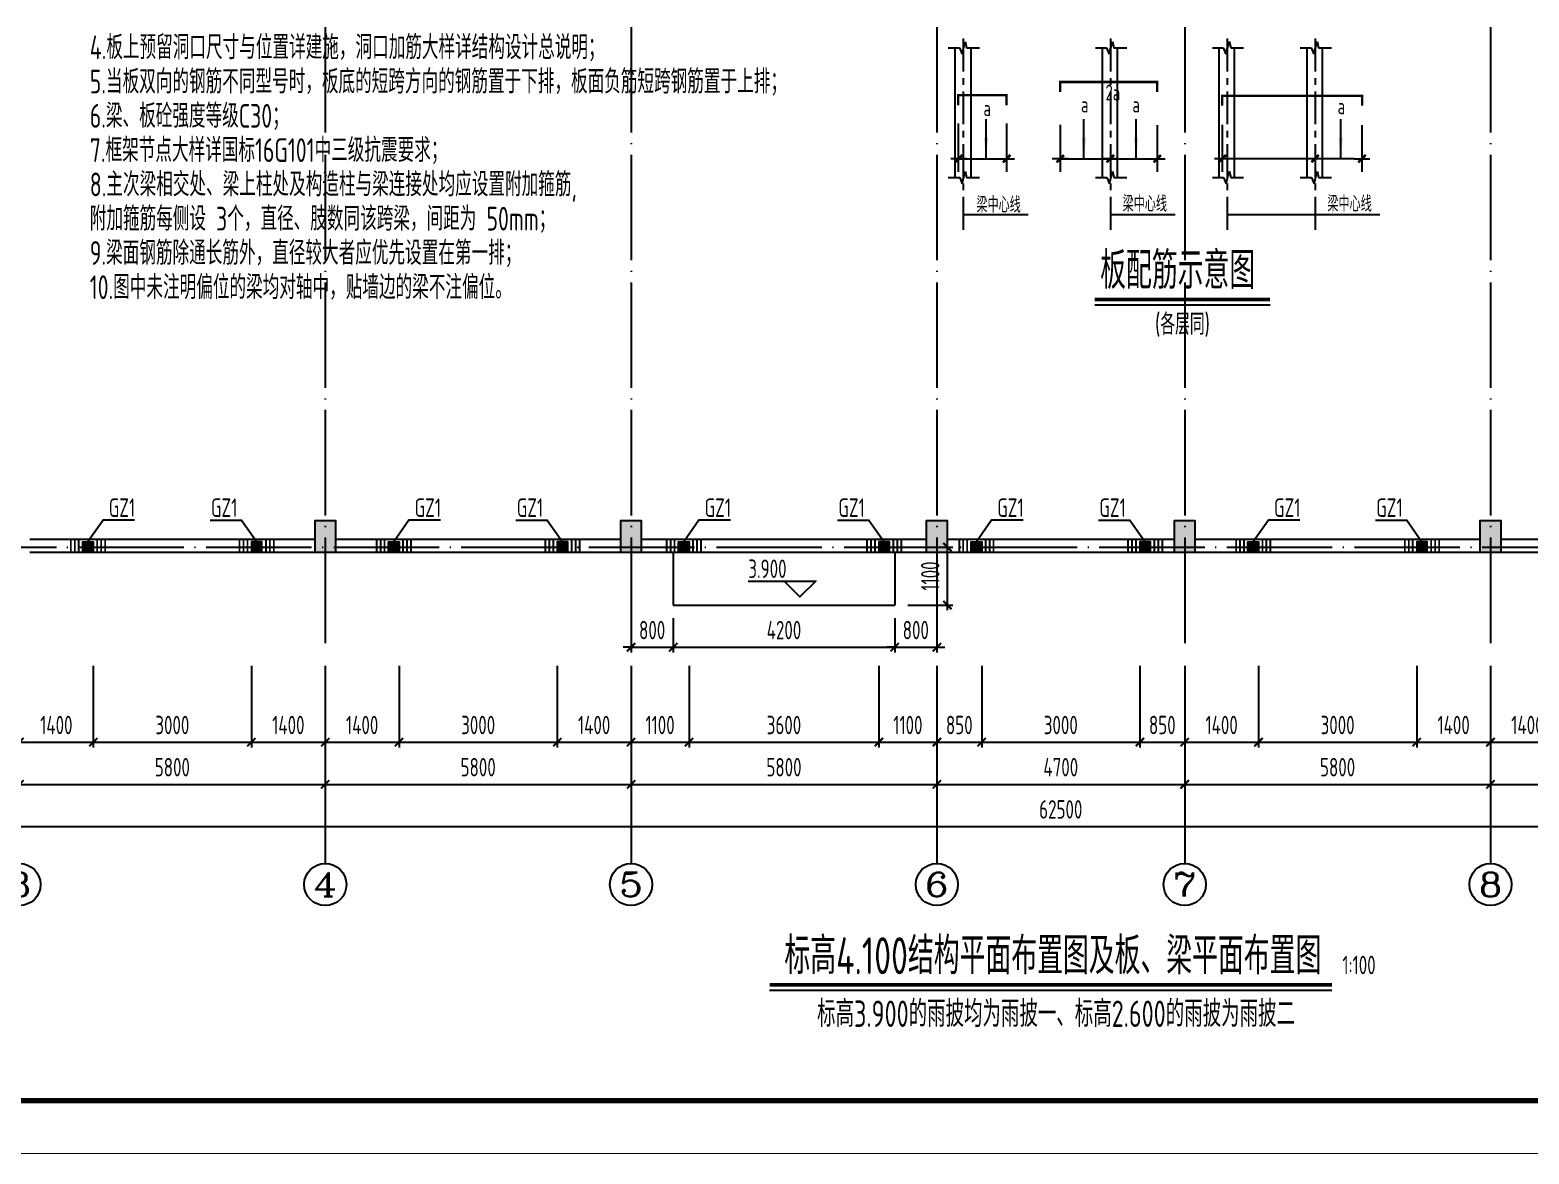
# Model space of a CAD drawing. Extents: x 287065 to 1473467, y 284802 to 344222.
# Drawn here: x 900247 to 928677, y 284802 to 306117 of the extents above; entities that cross this region are included whole.
import ezdxf
from ezdxf.enums import TextEntityAlignment as Align

# ---------------------------------------------------------------- set-up
doc = ezdxf.new("R2010")
doc.units = 0
doc.header["$LTSCALE"] = 1000
doc.linetypes.add('CENTER', pattern=[2, 1.25, -0.25, 0.25, -0.25])
doc.linetypes.add('DOTE', pattern=[2.42, 2, -0.2, 0.02, -0.2])
doc.layers.get('0').update_dxf_attribs({"linetype": 'CONTINUOUS'})
doc.layers.get('DEFPOINTS').update_dxf_attribs({"linetype": 'CONTINUOUS'})
for name, color, linetype in [('AXIS', 8, 'DOTE'), ('AXIS_DIM', 3, 'CONTINUOUS'), ('AXIS_TEXT', 3, 'CONTINUOUS'), ('BEAM_CON', 4, 'CONTINUOUS'), ('COLU', 7, 'CONTINUOUS'), ('DIM', 3, 'CONTINUOUS'), ('FRAME', 3, 'CONTINUOUS'), ('S_SUBBEAMHOOP', 1, 'CONTINUOUS'), ('TEXT', 7, 'CONTINUOUS'), ('THIN', 7, 'CONTINUOUS'), ('TK', 211, 'CONTINUOUS'), ('板标注', 221, 'CONTINUOUS'), ('构造', 6, 'CONTINUOUS'), ('柱涂实', 54, 'CONTINUOUS'), ('第三道尺寸线', 4, 'CONTINUOUS')]:
    doc.layers.add(name, color=color, linetype=linetype)
doc.styles.add('_TCH_AXIS', font='COMPLEX', dxfattribs={"bigfont": 'GBCBIG'})
doc.styles.add('COMPLEX', font='COMPLEX')
doc.styles.add('TSSD_Dimension', font='tssdeng.shx', dxfattribs={"width": 0.7, "bigfont": 'hztxt.shx'})
doc.styles.add('TSSD_Label', font='tssdeng.shx', dxfattribs={"width": 0.7, "bigfont": 'aHzTXT.shx'})
doc.styles.add('TSSD_Rein', font='tssdeng.shx', dxfattribs={"width": 0.7, "bigfont": 'hztxt.shx'})
doc.dimstyles.new('TSSD_100_100', dxfattribs={"dimtxt": 350, "dimasz": 150, "dimexe": 100, "dimexo": 250, "dimgap": 150, "dimtad": 1, "dimdec": 0, "dimzin": 0, "dimdsep": 46, "dimtxsty": 'TSSD_Dimension', "dimblk": 'ARCHTICK', "dimcen": 0, "dimdle": 100, "dimclrd": 3, "dimclre": 3, "dimclrt": 7, "dimadec": 0, "dimazin": 0, "dimtfac": 1, "dimtdec": 0, "dimtix": 1, "dimtmove": 2, "dimatfit": 3, "dimfxl": 100, "dimtolj": 1, "dimtzin": 0, "dimarcsym": 0})
doc.dimstyles.new('TSSD_100_100$0', dxfattribs={"dimtxt": 350, "dimasz": 100, "dimexe": 100, "dimexo": 250, "dimgap": 100, "dimtad": 1, "dimdec": 0, "dimzin": 0, "dimdsep": 46, "dimtxsty": 'TSSD_Rein', "dimblk": 'ARCHTICK', "dimcen": 0, "dimdle": 100, "dimclrt": 7, "dimadec": 0, "dimazin": 0, "dimtfac": 1, "dimtdec": 0, "dimtix": 1, "dimtmove": 2, "dimatfit": 3, "dimfxl": 100, "dimtolj": 1, "dimtzin": 0, "dimarcsym": 0})

# ---------------------------------------------------------------- blocks, each defined once
blk = doc.blocks.new('_ARCHTICK')
at = {"color": 0}
blk.add_lwpolyline([(-0.53, -0.53, 0.25, 0.25, 0), (0.53, 0.53, 0.5, 0.5, 0)], format="xyseb", dxfattribs=at)
blk = doc.blocks.new('*D333')
at = {"layer": 'AXIS_DIM', "color": 3, "lineweight": -2}
for p, q in [((900047, 294062), (900047, 291712)), ((905847, 294062), (905847, 291712)), ((899947, 291812), (905947, 291812))]:
    blk.add_line(p, q, dxfattribs=at)
at = {"layer": 'DEFPOINTS', "color": 0}
for p in [(900047, 294312), (905847, 294312), (905847, 291812)]:
    blk.add_point(p, dxfattribs=at)
at = {"layer": 'AXIS_DIM', "color": 3, "lineweight": -2, "xscale": 150, "yscale": 150, "zscale": 150, "rotation": 180}
blk.add_blockref('_ARCHTICK', (900047, 291812), dxfattribs=at)
at = {"layer": 'AXIS_DIM', "color": 3, "lineweight": -2, "xscale": 150, "yscale": 150, "zscale": 150}
blk.add_blockref('_ARCHTICK', (905847, 291812), dxfattribs=at)
at = {"layer": 'AXIS_DIM', "color": 7, "insert": (902947, 292137), "char_height": 350, "attachment_point": 5, "style": 'TSSD_Dimension'}
blk.add_mtext('\\A1;5800', dxfattribs=at)
blk = doc.blocks.new('*D334')
at = {"layer": 'AXIS_DIM', "color": 3, "lineweight": -2}
for p, q in [((905847, 294062), (905847, 291712)), ((911647, 294062), (911647, 291712)), ((905747, 291812), (911747, 291812))]:
    blk.add_line(p, q, dxfattribs=at)
at = {"layer": 'DEFPOINTS', "color": 0}
for p in [(905847, 294312), (911647, 294312), (911647, 291812)]:
    blk.add_point(p, dxfattribs=at)
at = {"layer": 'AXIS_DIM', "color": 3, "lineweight": -2, "xscale": 150, "yscale": 150, "zscale": 150, "rotation": 180}
blk.add_blockref('_ARCHTICK', (905847, 291812), dxfattribs=at)
at = {"layer": 'AXIS_DIM', "color": 3, "lineweight": -2, "xscale": 150, "yscale": 150, "zscale": 150}
blk.add_blockref('_ARCHTICK', (911647, 291812), dxfattribs=at)
at = {"layer": 'AXIS_DIM', "color": 7, "insert": (908747, 292137), "char_height": 350, "attachment_point": 5, "style": 'TSSD_Dimension'}
blk.add_mtext('\\A1;5800', dxfattribs=at)
blk = doc.blocks.new('*D335')
at = {"layer": 'AXIS_DIM', "color": 3, "lineweight": -2}
for p, q in [((911647, 294062), (911647, 291712)), ((917447, 294062), (917447, 291712)), ((911547, 291812), (917547, 291812))]:
    blk.add_line(p, q, dxfattribs=at)
at = {"layer": 'DEFPOINTS', "color": 0}
for p in [(911647, 294312), (917447, 294312), (917447, 291812)]:
    blk.add_point(p, dxfattribs=at)
at = {"layer": 'AXIS_DIM', "color": 3, "lineweight": -2, "xscale": 150, "yscale": 150, "zscale": 150, "rotation": 180}
blk.add_blockref('_ARCHTICK', (911647, 291812), dxfattribs=at)
at = {"layer": 'AXIS_DIM', "color": 3, "lineweight": -2, "xscale": 150, "yscale": 150, "zscale": 150}
blk.add_blockref('_ARCHTICK', (917447, 291812), dxfattribs=at)
at = {"layer": 'AXIS_DIM', "color": 7, "insert": (914547, 292137), "char_height": 350, "attachment_point": 5, "style": 'TSSD_Dimension'}
blk.add_mtext('\\A1;5800', dxfattribs=at)
blk = doc.blocks.new('*D336')
at = {"layer": 'AXIS_DIM', "color": 3, "lineweight": -2}
for p, q in [((917447, 294062), (917447, 291712)), ((922147, 294062), (922147, 291712)), ((917347, 291812), (922247, 291812))]:
    blk.add_line(p, q, dxfattribs=at)
at = {"layer": 'DEFPOINTS', "color": 0}
for p in [(917447, 294312), (922147, 294312), (922147, 291812)]:
    blk.add_point(p, dxfattribs=at)
at = {"layer": 'AXIS_DIM', "color": 3, "lineweight": -2, "xscale": 150, "yscale": 150, "zscale": 150, "rotation": 180}
blk.add_blockref('_ARCHTICK', (917447, 291812), dxfattribs=at)
at = {"layer": 'AXIS_DIM', "color": 3, "lineweight": -2, "xscale": 150, "yscale": 150, "zscale": 150}
blk.add_blockref('_ARCHTICK', (922147, 291812), dxfattribs=at)
at = {"layer": 'AXIS_DIM', "color": 7, "insert": (919797, 292137), "char_height": 350, "attachment_point": 5, "style": 'TSSD_Dimension'}
blk.add_mtext('\\A1;4700', dxfattribs=at)
blk = doc.blocks.new('*D337')
at = {"layer": 'AXIS_DIM', "color": 3, "lineweight": -2}
for p, q in [((922147, 294062), (922147, 291712)), ((927947, 294062), (927947, 291712)), ((922047, 291812), (928047, 291812))]:
    blk.add_line(p, q, dxfattribs=at)
at = {"layer": 'DEFPOINTS', "color": 0}
for p in [(922147, 294312), (927947, 294312), (927947, 291812)]:
    blk.add_point(p, dxfattribs=at)
at = {"layer": 'AXIS_DIM', "color": 3, "lineweight": -2, "xscale": 150, "yscale": 150, "zscale": 150, "rotation": 180}
blk.add_blockref('_ARCHTICK', (922147, 291812), dxfattribs=at)
at = {"layer": 'AXIS_DIM', "color": 3, "lineweight": -2, "xscale": 150, "yscale": 150, "zscale": 150}
blk.add_blockref('_ARCHTICK', (927947, 291812), dxfattribs=at)
at = {"layer": 'AXIS_DIM', "color": 7, "insert": (925047, 292137), "char_height": 350, "attachment_point": 5, "style": 'TSSD_Dimension'}
blk.add_mtext('\\A1;5800', dxfattribs=at)
blk = doc.blocks.new('*D338')
at = {"layer": 'AXIS_DIM', "color": 3, "lineweight": -2}
for p, q in [((927947, 294062), (927947, 291712)), ((933747, 294062), (933747, 291712)), ((927847, 291812), (933847, 291812))]:
    blk.add_line(p, q, dxfattribs=at)
at = {"layer": 'DEFPOINTS', "color": 0}
for p in [(927947, 294312), (933747, 294312), (933747, 291812)]:
    blk.add_point(p, dxfattribs=at)
at = {"layer": 'AXIS_DIM', "color": 3, "lineweight": -2, "xscale": 150, "yscale": 150, "zscale": 150, "rotation": 180}
blk.add_blockref('_ARCHTICK', (927947, 291812), dxfattribs=at)
at = {"layer": 'AXIS_DIM', "color": 3, "lineweight": -2, "xscale": 150, "yscale": 150, "zscale": 150}
blk.add_blockref('_ARCHTICK', (933747, 291812), dxfattribs=at)
at = {"layer": 'AXIS_DIM', "color": 7, "insert": (930847, 292137), "char_height": 350, "attachment_point": 5, "style": 'TSSD_Dimension'}
blk.add_mtext('\\A1;5800', dxfattribs=at)
blk = doc.blocks.new('*D343')
at = {"layer": 'AXIS_DIM', "color": 3, "lineweight": -2}
for p, q in [((888547, 294062), (888547, 290912)), ((951047, 294062), (951047, 290912)), ((888447, 291012), (951147, 291012))]:
    blk.add_line(p, q, dxfattribs=at)
at = {"layer": 'DEFPOINTS', "color": 0}
for p in [(888547, 294312), (951047, 294312), (951047, 291012)]:
    blk.add_point(p, dxfattribs=at)
at = {"layer": 'AXIS_DIM', "color": 3, "lineweight": -2, "xscale": 150, "yscale": 150, "zscale": 150, "rotation": 180}
blk.add_blockref('_ARCHTICK', (888547, 291012), dxfattribs=at)
at = {"layer": 'AXIS_DIM', "color": 3, "lineweight": -2, "xscale": 150, "yscale": 150, "zscale": 150}
blk.add_blockref('_ARCHTICK', (951047, 291012), dxfattribs=at)
at = {"layer": 'AXIS_DIM', "color": 7, "insert": (919797, 291337), "char_height": 350, "attachment_point": 5, "style": 'TSSD_Dimension'}
blk.add_mtext('\\A1;62500', dxfattribs=at)
blk = doc.blocks.new('_AXISO')
blk.add_circle((0, 0), 0.5)
at = {"layer": 'AXIS_TEXT', "style": 'COMPLEX', "width": 1.041667}
blk.add_attdef('A', text='', height=0.56, dxfattribs=at).set_placement((-0.25, -0.28), (0.25, -0.28), align=Align.FIT)
blk = doc.blocks.new('*D350')
at = {"layer": 'DEFPOINTS', "color": 0}
for p in [(900047, 294312), (901447, 294312), (901447, 292612)]:
    blk.add_point(p, dxfattribs=at)
at = {"layer": '第三道尺寸线', "color": 3, "lineweight": -2}
for p, q in [((900047, 294062), (900047, 292512)), ((901447, 294062), (901447, 292512)), ((899947, 292612), (901547, 292612))]:
    blk.add_line(p, q, dxfattribs=at)
at = {"layer": '第三道尺寸线', "color": 3, "lineweight": -2, "xscale": 150, "yscale": 150, "zscale": 150, "rotation": 180}
blk.add_blockref('_ARCHTICK', (900047, 292612), dxfattribs=at)
at = {"layer": '第三道尺寸线', "color": 3, "lineweight": -2, "xscale": 150, "yscale": 150, "zscale": 150}
blk.add_blockref('_ARCHTICK', (901447, 292612), dxfattribs=at)
at = {"layer": '第三道尺寸线', "color": 7, "insert": (900747, 292937), "char_height": 350, "attachment_point": 5, "style": 'TSSD_Dimension'}
blk.add_mtext('\\A1;1400', dxfattribs=at)
blk = doc.blocks.new('*D351')
at = {"layer": 'DEFPOINTS', "color": 0}
for p in [(901447, 294312), (904447, 294312), (904447, 292612)]:
    blk.add_point(p, dxfattribs=at)
at = {"layer": '第三道尺寸线', "color": 3, "lineweight": -2}
for p, q in [((901447, 294062), (901447, 292512)), ((904447, 294062), (904447, 292512)), ((901347, 292612), (904547, 292612))]:
    blk.add_line(p, q, dxfattribs=at)
at = {"layer": '第三道尺寸线', "color": 3, "lineweight": -2, "xscale": 150, "yscale": 150, "zscale": 150, "rotation": 180}
blk.add_blockref('_ARCHTICK', (901447, 292612), dxfattribs=at)
at = {"layer": '第三道尺寸线', "color": 3, "lineweight": -2, "xscale": 150, "yscale": 150, "zscale": 150}
blk.add_blockref('_ARCHTICK', (904447, 292612), dxfattribs=at)
at = {"layer": '第三道尺寸线', "color": 7, "insert": (902947, 292937), "char_height": 350, "attachment_point": 5, "style": 'TSSD_Dimension'}
blk.add_mtext('\\A1;3000', dxfattribs=at)
blk = doc.blocks.new('*D352')
at = {"layer": 'DEFPOINTS', "color": 0}
for p in [(904447, 294312), (905847, 294312), (905847, 292612)]:
    blk.add_point(p, dxfattribs=at)
at = {"layer": '第三道尺寸线', "color": 3, "lineweight": -2}
for p, q in [((904447, 294062), (904447, 292512)), ((905847, 294062), (905847, 292512)), ((904347, 292612), (905947, 292612))]:
    blk.add_line(p, q, dxfattribs=at)
at = {"layer": '第三道尺寸线', "color": 3, "lineweight": -2, "xscale": 150, "yscale": 150, "zscale": 150, "rotation": 180}
blk.add_blockref('_ARCHTICK', (904447, 292612), dxfattribs=at)
at = {"layer": '第三道尺寸线', "color": 3, "lineweight": -2, "xscale": 150, "yscale": 150, "zscale": 150}
blk.add_blockref('_ARCHTICK', (905847, 292612), dxfattribs=at)
at = {"layer": '第三道尺寸线', "color": 7, "insert": (905147, 292937), "char_height": 350, "attachment_point": 5, "style": 'TSSD_Dimension'}
blk.add_mtext('\\A1;1400', dxfattribs=at)
blk = doc.blocks.new('*D353')
at = {"layer": 'DEFPOINTS', "color": 0}
for p in [(905847, 294312), (907247, 294312), (907247, 292612)]:
    blk.add_point(p, dxfattribs=at)
at = {"layer": '第三道尺寸线', "color": 3, "lineweight": -2}
for p, q in [((905847, 294062), (905847, 292512)), ((907247, 294062), (907247, 292512)), ((905747, 292612), (907347, 292612))]:
    blk.add_line(p, q, dxfattribs=at)
at = {"layer": '第三道尺寸线', "color": 3, "lineweight": -2, "xscale": 150, "yscale": 150, "zscale": 150, "rotation": 180}
blk.add_blockref('_ARCHTICK', (905847, 292612), dxfattribs=at)
at = {"layer": '第三道尺寸线', "color": 3, "lineweight": -2, "xscale": 150, "yscale": 150, "zscale": 150}
blk.add_blockref('_ARCHTICK', (907247, 292612), dxfattribs=at)
at = {"layer": '第三道尺寸线', "color": 7, "insert": (906547, 292937), "char_height": 350, "attachment_point": 5, "style": 'TSSD_Dimension'}
blk.add_mtext('\\A1;1400', dxfattribs=at)
blk = doc.blocks.new('*D354')
at = {"layer": 'DEFPOINTS', "color": 0}
for p in [(907247, 294312), (910247, 294312), (910247, 292612)]:
    blk.add_point(p, dxfattribs=at)
at = {"layer": '第三道尺寸线', "color": 3, "lineweight": -2}
for p, q in [((907247, 294062), (907247, 292512)), ((910247, 294062), (910247, 292512)), ((907147, 292612), (910347, 292612))]:
    blk.add_line(p, q, dxfattribs=at)
at = {"layer": '第三道尺寸线', "color": 3, "lineweight": -2, "xscale": 150, "yscale": 150, "zscale": 150, "rotation": 180}
blk.add_blockref('_ARCHTICK', (907247, 292612), dxfattribs=at)
at = {"layer": '第三道尺寸线', "color": 3, "lineweight": -2, "xscale": 150, "yscale": 150, "zscale": 150}
blk.add_blockref('_ARCHTICK', (910247, 292612), dxfattribs=at)
at = {"layer": '第三道尺寸线', "color": 7, "insert": (908747, 292937), "char_height": 350, "attachment_point": 5, "style": 'TSSD_Dimension'}
blk.add_mtext('\\A1;3000', dxfattribs=at)
blk = doc.blocks.new('*D355')
at = {"layer": 'DEFPOINTS', "color": 0}
for p in [(910247, 294312), (911647, 294312), (911647, 292612)]:
    blk.add_point(p, dxfattribs=at)
at = {"layer": '第三道尺寸线', "color": 3, "lineweight": -2}
for p, q in [((910247, 294062), (910247, 292512)), ((911647, 294062), (911647, 292512)), ((910147, 292612), (911747, 292612))]:
    blk.add_line(p, q, dxfattribs=at)
at = {"layer": '第三道尺寸线', "color": 3, "lineweight": -2, "xscale": 150, "yscale": 150, "zscale": 150, "rotation": 180}
blk.add_blockref('_ARCHTICK', (910247, 292612), dxfattribs=at)
at = {"layer": '第三道尺寸线', "color": 3, "lineweight": -2, "xscale": 150, "yscale": 150, "zscale": 150}
blk.add_blockref('_ARCHTICK', (911647, 292612), dxfattribs=at)
at = {"layer": '第三道尺寸线', "color": 7, "insert": (910947, 292937), "char_height": 350, "attachment_point": 5, "style": 'TSSD_Dimension'}
blk.add_mtext('\\A1;1400', dxfattribs=at)
blk = doc.blocks.new('*D356')
at = {"layer": 'DEFPOINTS', "color": 0}
for p in [(911647, 294312), (912747, 294312), (912747, 292612)]:
    blk.add_point(p, dxfattribs=at)
at = {"layer": '第三道尺寸线', "color": 3, "lineweight": -2}
for p, q in [((911647, 294062), (911647, 292512)), ((912747, 294062), (912747, 292512)), ((911547, 292612), (912847, 292612))]:
    blk.add_line(p, q, dxfattribs=at)
at = {"layer": '第三道尺寸线', "color": 3, "lineweight": -2, "xscale": 150, "yscale": 150, "zscale": 150, "rotation": 180}
blk.add_blockref('_ARCHTICK', (911647, 292612), dxfattribs=at)
at = {"layer": '第三道尺寸线', "color": 3, "lineweight": -2, "xscale": 150, "yscale": 150, "zscale": 150}
blk.add_blockref('_ARCHTICK', (912747, 292612), dxfattribs=at)
at = {"layer": '第三道尺寸线', "color": 7, "insert": (912197, 292937), "char_height": 350, "attachment_point": 5, "style": 'TSSD_Dimension'}
blk.add_mtext('\\A1;1100', dxfattribs=at)
blk = doc.blocks.new('*D357')
at = {"layer": 'DEFPOINTS', "color": 0}
for p in [(912747, 294312), (916347, 294312), (916347, 292612)]:
    blk.add_point(p, dxfattribs=at)
at = {"layer": '第三道尺寸线', "color": 3, "lineweight": -2}
for p, q in [((912747, 294062), (912747, 292512)), ((916347, 294062), (916347, 292512)), ((912647, 292612), (916447, 292612))]:
    blk.add_line(p, q, dxfattribs=at)
at = {"layer": '第三道尺寸线', "color": 3, "lineweight": -2, "xscale": 150, "yscale": 150, "zscale": 150, "rotation": 180}
blk.add_blockref('_ARCHTICK', (912747, 292612), dxfattribs=at)
at = {"layer": '第三道尺寸线', "color": 3, "lineweight": -2, "xscale": 150, "yscale": 150, "zscale": 150}
blk.add_blockref('_ARCHTICK', (916347, 292612), dxfattribs=at)
at = {"layer": '第三道尺寸线', "color": 7, "insert": (914547, 292937), "char_height": 350, "attachment_point": 5, "style": 'TSSD_Dimension'}
blk.add_mtext('\\A1;3600', dxfattribs=at)
blk = doc.blocks.new('*D358')
at = {"layer": 'DEFPOINTS', "color": 0}
for p in [(916347, 294312), (917447, 294312), (917447, 292612)]:
    blk.add_point(p, dxfattribs=at)
at = {"layer": '第三道尺寸线', "color": 3, "lineweight": -2}
for p, q in [((916347, 294062), (916347, 292512)), ((917447, 294062), (917447, 292512)), ((916247, 292612), (917547, 292612))]:
    blk.add_line(p, q, dxfattribs=at)
at = {"layer": '第三道尺寸线', "color": 3, "lineweight": -2, "xscale": 150, "yscale": 150, "zscale": 150, "rotation": 180}
blk.add_blockref('_ARCHTICK', (916347, 292612), dxfattribs=at)
at = {"layer": '第三道尺寸线', "color": 3, "lineweight": -2, "xscale": 150, "yscale": 150, "zscale": 150}
blk.add_blockref('_ARCHTICK', (917447, 292612), dxfattribs=at)
at = {"layer": '第三道尺寸线', "color": 7, "insert": (916897, 292937), "char_height": 350, "attachment_point": 5, "style": 'TSSD_Dimension'}
blk.add_mtext('\\A1;1100', dxfattribs=at)
blk = doc.blocks.new('*D359')
at = {"layer": 'DEFPOINTS', "color": 0}
for p in [(917447, 294312), (918297, 294312), (918297, 292612)]:
    blk.add_point(p, dxfattribs=at)
at = {"layer": '第三道尺寸线', "color": 3, "lineweight": -2}
for p, q in [((917447, 294062), (917447, 292512)), ((918297, 294062), (918297, 292512)), ((917347, 292612), (918397, 292612))]:
    blk.add_line(p, q, dxfattribs=at)
at = {"layer": '第三道尺寸线', "color": 3, "lineweight": -2, "xscale": 150, "yscale": 150, "zscale": 150, "rotation": 180}
blk.add_blockref('_ARCHTICK', (917447, 292612), dxfattribs=at)
at = {"layer": '第三道尺寸线', "color": 3, "lineweight": -2, "xscale": 150, "yscale": 150, "zscale": 150}
blk.add_blockref('_ARCHTICK', (918297, 292612), dxfattribs=at)
at = {"layer": '第三道尺寸线', "color": 7, "insert": (917872, 292937), "char_height": 350, "attachment_point": 5, "style": 'TSSD_Dimension'}
blk.add_mtext('\\A1;850', dxfattribs=at)
blk = doc.blocks.new('*D360')
at = {"layer": 'DEFPOINTS', "color": 0}
for p in [(918297, 294312), (921297, 294312), (921297, 292612)]:
    blk.add_point(p, dxfattribs=at)
at = {"layer": '第三道尺寸线', "color": 3, "lineweight": -2}
for p, q in [((918297, 294062), (918297, 292512)), ((921297, 294062), (921297, 292512)), ((918197, 292612), (921397, 292612))]:
    blk.add_line(p, q, dxfattribs=at)
at = {"layer": '第三道尺寸线', "color": 3, "lineweight": -2, "xscale": 150, "yscale": 150, "zscale": 150, "rotation": 180}
blk.add_blockref('_ARCHTICK', (918297, 292612), dxfattribs=at)
at = {"layer": '第三道尺寸线', "color": 3, "lineweight": -2, "xscale": 150, "yscale": 150, "zscale": 150}
blk.add_blockref('_ARCHTICK', (921297, 292612), dxfattribs=at)
at = {"layer": '第三道尺寸线', "color": 7, "insert": (919797, 292937), "char_height": 350, "attachment_point": 5, "style": 'TSSD_Dimension'}
blk.add_mtext('\\A1;3000', dxfattribs=at)
blk = doc.blocks.new('*D361')
at = {"layer": 'DEFPOINTS', "color": 0}
for p in [(921297, 294312), (922147, 294312), (922147, 292612)]:
    blk.add_point(p, dxfattribs=at)
at = {"layer": '第三道尺寸线', "color": 3, "lineweight": -2}
for p, q in [((921297, 294062), (921297, 292512)), ((922147, 294062), (922147, 292512)), ((921197, 292612), (922247, 292612))]:
    blk.add_line(p, q, dxfattribs=at)
at = {"layer": '第三道尺寸线', "color": 3, "lineweight": -2, "xscale": 150, "yscale": 150, "zscale": 150, "rotation": 180}
blk.add_blockref('_ARCHTICK', (921297, 292612), dxfattribs=at)
at = {"layer": '第三道尺寸线', "color": 3, "lineweight": -2, "xscale": 150, "yscale": 150, "zscale": 150}
blk.add_blockref('_ARCHTICK', (922147, 292612), dxfattribs=at)
at = {"layer": '第三道尺寸线', "color": 7, "insert": (921722, 292937), "char_height": 350, "attachment_point": 5, "style": 'TSSD_Dimension'}
blk.add_mtext('\\A1;850', dxfattribs=at)
blk = doc.blocks.new('*D362')
at = {"layer": 'DEFPOINTS', "color": 0}
for p in [(922147, 294312), (923547, 294312), (923547, 292612)]:
    blk.add_point(p, dxfattribs=at)
at = {"layer": '第三道尺寸线', "color": 3, "lineweight": -2}
for p, q in [((922147, 294062), (922147, 292512)), ((923547, 294062), (923547, 292512)), ((922047, 292612), (923647, 292612))]:
    blk.add_line(p, q, dxfattribs=at)
at = {"layer": '第三道尺寸线', "color": 3, "lineweight": -2, "xscale": 150, "yscale": 150, "zscale": 150, "rotation": 180}
blk.add_blockref('_ARCHTICK', (922147, 292612), dxfattribs=at)
at = {"layer": '第三道尺寸线', "color": 3, "lineweight": -2, "xscale": 150, "yscale": 150, "zscale": 150}
blk.add_blockref('_ARCHTICK', (923547, 292612), dxfattribs=at)
at = {"layer": '第三道尺寸线', "color": 7, "insert": (922847, 292937), "char_height": 350, "attachment_point": 5, "style": 'TSSD_Dimension'}
blk.add_mtext('\\A1;1400', dxfattribs=at)
blk = doc.blocks.new('*D363')
at = {"layer": 'DEFPOINTS', "color": 0}
for p in [(923547, 294312), (926547, 294312), (926547, 292612)]:
    blk.add_point(p, dxfattribs=at)
at = {"layer": '第三道尺寸线', "color": 3, "lineweight": -2}
for p, q in [((923547, 294062), (923547, 292512)), ((926547, 294062), (926547, 292512)), ((923447, 292612), (926647, 292612))]:
    blk.add_line(p, q, dxfattribs=at)
at = {"layer": '第三道尺寸线', "color": 3, "lineweight": -2, "xscale": 150, "yscale": 150, "zscale": 150, "rotation": 180}
blk.add_blockref('_ARCHTICK', (923547, 292612), dxfattribs=at)
at = {"layer": '第三道尺寸线', "color": 3, "lineweight": -2, "xscale": 150, "yscale": 150, "zscale": 150}
blk.add_blockref('_ARCHTICK', (926547, 292612), dxfattribs=at)
at = {"layer": '第三道尺寸线', "color": 7, "insert": (925047, 292937), "char_height": 350, "attachment_point": 5, "style": 'TSSD_Dimension'}
blk.add_mtext('\\A1;3000', dxfattribs=at)
blk = doc.blocks.new('*D364')
at = {"layer": 'DEFPOINTS', "color": 0}
for p in [(926547, 294312), (927947, 294312), (927947, 292612)]:
    blk.add_point(p, dxfattribs=at)
at = {"layer": '第三道尺寸线', "color": 3, "lineweight": -2}
for p, q in [((926547, 294062), (926547, 292512)), ((927947, 294062), (927947, 292512)), ((926447, 292612), (928047, 292612))]:
    blk.add_line(p, q, dxfattribs=at)
at = {"layer": '第三道尺寸线', "color": 3, "lineweight": -2, "xscale": 150, "yscale": 150, "zscale": 150, "rotation": 180}
blk.add_blockref('_ARCHTICK', (926547, 292612), dxfattribs=at)
at = {"layer": '第三道尺寸线', "color": 3, "lineweight": -2, "xscale": 150, "yscale": 150, "zscale": 150}
blk.add_blockref('_ARCHTICK', (927947, 292612), dxfattribs=at)
at = {"layer": '第三道尺寸线', "color": 7, "insert": (927247, 292937), "char_height": 350, "attachment_point": 5, "style": 'TSSD_Dimension'}
blk.add_mtext('\\A1;1400', dxfattribs=at)
blk = doc.blocks.new('*D365')
at = {"layer": 'DEFPOINTS', "color": 0}
for p in [(927947, 294312), (929347, 294312), (929347, 292612)]:
    blk.add_point(p, dxfattribs=at)
at = {"layer": '第三道尺寸线', "color": 3, "lineweight": -2}
for p, q in [((927947, 294062), (927947, 292512)), ((929347, 294062), (929347, 292512)), ((927847, 292612), (929447, 292612))]:
    blk.add_line(p, q, dxfattribs=at)
at = {"layer": '第三道尺寸线', "color": 3, "lineweight": -2, "xscale": 150, "yscale": 150, "zscale": 150, "rotation": 180}
blk.add_blockref('_ARCHTICK', (927947, 292612), dxfattribs=at)
at = {"layer": '第三道尺寸线', "color": 3, "lineweight": -2, "xscale": 150, "yscale": 150, "zscale": 150}
blk.add_blockref('_ARCHTICK', (929347, 292612), dxfattribs=at)
at = {"layer": '第三道尺寸线', "color": 7, "insert": (928647, 292937), "char_height": 350, "attachment_point": 5, "style": 'TSSD_Dimension'}
blk.add_mtext('\\A1;1400', dxfattribs=at)
blk = doc.blocks.new('TK-A2+(891X420)')
at = {"layer": 'FRAME'}
for points in [[(626537, 392605, 20, 20, 0), (626537, 350605, 20, 20, 0), (715637, 350605, 20, 20, 0), (715637, 392605, 20, 20, 0)], [(629037, 391605, 100, 100, 0), (629037, 351605, 100, 100, 0), (714637, 351605, 100, 100, 0), (714637, 391605, 100, 100, 0)]]:
    blk.add_lwpolyline(points, format="xyseb", close=True, dxfattribs=at)
blk = doc.blocks.new('_ARROW')
blk.add_solid([(0, 0), (-1, 0.1), (-1, -0.1)])
blk = doc.blocks.new('_DIMX')
blk.add_line((-150, 0), (150, 0))
at = {"const_width": 50}
blk.add_lwpolyline([(-70, -70), (70, 70)], dxfattribs=at)
blk = doc.blocks.new('A$C625912A1')
at = {"layer": 'TEXT', "linetype": 'ByBlock'}
blk.add_line((1195, -3325), (4522, -3325), dxfattribs=at)
at = {"layer": 'TEXT', "const_width": 70}
blk.add_lwpolyline([(4522, -3225), (1195, -3225)], dxfattribs=at)
at = {"layer": '板标注', "linetype": 'CENTER', "ltscale": 0.5}
for p, q in [((-1291, -1903), (-1291, 1831)), ((1499, -1903), (1499, 1831)), ((3714, -1903), (3714, 1831)), ((5382, -1903), (5382, 1831))]:
    blk.add_line(p, q, dxfattribs=at)
at = {"layer": '板标注'}
for p, q in [((-1581, 1545), (-1369, 1545)), ((-1453, -915), (-1453, 1545)), ((-1369, 1545), (-1320, 1425)), ((-1320, 1425), (-1262, 1665)), ((-1262, 1665), (-1235, 1545)), ((-1235, 1545), (-992, 1545)), ((-1149, -915), (-1149, 1545)), ((1213, 1545), (1418, 1545)), ((1341, -915), (1341, 1545)), ((1418, 1545), (1467, 1425)), ((1467, 1425), (1532, 1665)), ((1532, 1665), (1559, 1545)), ((1559, 1545), (1802, 1545)), ((1630, -915), (1630, 1545)), ((3428, 1545), (3633, 1545)), ((3556, -915), (3556, 1545)), ((3633, 1545), (3682, 1425)), ((3682, 1425), (3747, 1665)), ((3747, 1665), (3774, 1545)), ((3774, 1545), (4017, 1545)), ((3845, -915), (3845, 1545)), ((5095, 1545), (5300, 1545)), ((5224, -915), (5224, 1545)), ((5300, 1545), (5349, 1425)), ((5349, 1425), (5414, 1665)), ((5414, 1665), (5441, 1545)), ((5441, 1545), (5684, 1545)), ((5513, -915), (5513, 1545)), ((-1395, 111), (-1395, -805)), ((-475, 111), (-475, -805)), ((541, 89), (541, -805)), ((2382, 79), (2382, -805)), ((3615, 89), (3615, -805)), ((6264, 79), (6264, -805)), ((-1453, -555), (-442, -555)), ((542, -555), (2382, -556)), ((6114, -555), (3465, -555)), ((-1316, -1035), (-1262, -795)), ((-1262, -795), (-1235, -915)), ((1474, -1035), (1532, -795)), ((1532, -795), (1559, -915)), ((3689, -1035), (3747, -795)), ((3747, -795), (3774, -915)), ((5356, -1035), (5414, -795)), ((5414, -795), (5441, -915)), ((-1581, -915), (-1365, -915)), ((-1365, -915), (-1316, -1035)), ((-1235, -915), (-992, -915)), ((1213, -915), (1425, -915)), ((1425, -915), (1474, -1035)), ((1559, -915), (1802, -915)), ((3428, -915), (3640, -915)), ((3640, -915), (3689, -1035)), ((3774, -915), (4017, -915)), ((5095, -915), (5307, -915)), ((5307, -915), (5356, -1035)), ((5441, -915), (5684, -915)), ((-1291, -1611), (-68, -1611)), ((1499, -1611), (2722, -1611)), ((3714, -1611), (6605, -1611))]:
    blk.add_line(p, q, dxfattribs=at)
at = {"layer": '板标注', "const_width": 45}
for points in [[(541, 707), (541, 899), (2382, 899), (2382, 707)], [(-1395, 455), (-1395, 647), (-475, 647), (-475, 455)], [(3615, 448), (3615, 639), (6265, 639), (6265, 448)]]:
    blk.add_lwpolyline(points, dxfattribs=at)
at = {"layer": '板标注'}
for points in [[(-866, -555), (-866, 193)], [(991, -555), (991, 193)], [(1980, -555), (1980, 193)], [(5862, -555), (5862, 193)]]:
    blk.add_lwpolyline(points, dxfattribs=at)
at = {"layer": '板标注', "xscale": 400, "yscale": 400, "zscale": 400, "rotation": 270}
for p in [(-866, -555), (991, -555), (1980, -555), (5862, -555)]:
    blk.add_blockref('_ARROW', p, dxfattribs=at)
at = {"layer": '板标注', "rotation": 180}
for p in [(-1384, -555), (541, -555), (1492, -555), (3615, -555), (5375, -555)]:
    blk.add_blockref('_DIMX', p, dxfattribs=at)
at = {"layer": '板标注'}
for p in [(-475, -555), (2382, -555), (6264, -555)]:
    blk.add_blockref('_DIMX', p, dxfattribs=at)
at = {"layer": 'TEXT', "linetype": 'ByBlock', "style": 'TSSD_Rein', "width": 0.7}
blk.add_text('板配筋示意图', height=700, dxfattribs=at).set_placement((4239, -3024), align=Align.RIGHT)
at = {"layer": 'TEXT', "style": 'TSSD_Rein', "width": 0.7}
blk.add_text('(各层同)', height=400, dxfattribs=at).set_placement((2340, -3894))
at = {"layer": '板标注', "style": 'TSSD_Rein', "width": 0.7}
for s, p in [('2a', (1400, 549)), ('a', (-915, 252)), ('a', (935, 321)), ('a', (1910, 321)), ('a', (5802, 289)), ('梁中心线', (-1047, -1578)), ('梁中心线', (1726, -1560)), ('梁中心线', (5609, -1560))]:
    blk.add_text(s, height=300, dxfattribs=at).set_placement(p)
blk = doc.blocks.new('*D464')
at = {"layer": 'DEFPOINTS', "color": 0}
for p in [(916647, 296312), (917647, 296312), (916647, 295212)]:
    blk.add_point(p, dxfattribs=at)
at = {"layer": 'DIM', "color": 3, "lineweight": -2}
for p, q in [((916897, 296312), (917747, 296312)), ((917647, 295112), (917647, 296412)), ((916897, 295212), (917747, 295212))]:
    blk.add_line(p, q, dxfattribs=at)
at = {"layer": 'DIM', "color": 3, "lineweight": -2, "xscale": 150, "yscale": 150, "zscale": 150}
for p, rotation in [((917647, 296312), 90), ((917647, 295212), 270)]:
    blk.add_blockref('_ARCHTICK', p, dxfattribs=dict(at, rotation=rotation))
at = {"layer": 'DIM', "color": 7, "insert": (917322, 295762), "char_height": 350, "attachment_point": 5, "rotation": 90, "style": 'TSSD_Dimension'}
blk.add_mtext('\\A1;1100', dxfattribs=at)
blk = doc.blocks.new('*D465')
at = {"layer": 'DEFPOINTS', "color": 0}
for p in [(911647, 295212), (912447, 295212), (912447, 294412)]:
    blk.add_point(p, dxfattribs=at)
at = {"layer": 'DIM', "color": 3, "lineweight": -2}
for p, q in [((911647, 294962), (911647, 294312)), ((912447, 294962), (912447, 294312)), ((911647, 294412), (911497, 294412)), ((911647, 294412), (912447, 294412)), ((912447, 294412), (912597, 294412))]:
    blk.add_line(p, q, dxfattribs=at)
at = {"layer": 'DIM', "color": 3, "lineweight": -2, "xscale": 150, "yscale": 150, "zscale": 150}
blk.add_blockref('_ARCHTICK', (911647, 294412), dxfattribs=at)
at = {"layer": 'DIM', "color": 3, "lineweight": -2, "xscale": 150, "yscale": 150, "zscale": 150, "rotation": 180}
blk.add_blockref('_ARCHTICK', (912447, 294412), dxfattribs=at)
at = {"layer": 'DIM', "color": 7, "insert": (912047, 294737), "char_height": 350, "attachment_point": 5, "style": 'TSSD_Dimension'}
blk.add_mtext('\\A1;800', dxfattribs=at)
blk = doc.blocks.new('*D466')
at = {"layer": 'DEFPOINTS', "color": 0}
for p in [(912447, 295212), (916647, 295212), (916647, 294412)]:
    blk.add_point(p, dxfattribs=at)
at = {"layer": 'DIM', "color": 3, "lineweight": -2}
for p, q in [((912447, 294962), (912447, 294312)), ((916647, 294962), (916647, 294312)), ((912347, 294412), (916747, 294412))]:
    blk.add_line(p, q, dxfattribs=at)
at = {"layer": 'DIM', "color": 3, "lineweight": -2, "xscale": 150, "yscale": 150, "zscale": 150, "rotation": 180}
blk.add_blockref('_ARCHTICK', (912447, 294412), dxfattribs=at)
at = {"layer": 'DIM', "color": 3, "lineweight": -2, "xscale": 150, "yscale": 150, "zscale": 150}
blk.add_blockref('_ARCHTICK', (916647, 294412), dxfattribs=at)
at = {"layer": 'DIM', "color": 7, "insert": (914547, 294737), "char_height": 350, "attachment_point": 5, "style": 'TSSD_Dimension'}
blk.add_mtext('\\A1;4200', dxfattribs=at)
blk = doc.blocks.new('*D467')
at = {"layer": 'DEFPOINTS', "color": 0}
for p in [(916647, 295212), (917447, 295212), (917447, 294412)]:
    blk.add_point(p, dxfattribs=at)
at = {"layer": 'DIM', "color": 3, "lineweight": -2}
for p, q in [((916647, 294962), (916647, 294312)), ((917447, 294962), (917447, 294312)), ((916647, 294412), (916497, 294412)), ((916647, 294412), (917447, 294412)), ((917447, 294412), (917597, 294412))]:
    blk.add_line(p, q, dxfattribs=at)
at = {"layer": 'DIM', "color": 3, "lineweight": -2, "xscale": 150, "yscale": 150, "zscale": 150}
blk.add_blockref('_ARCHTICK', (916647, 294412), dxfattribs=at)
at = {"layer": 'DIM', "color": 3, "lineweight": -2, "xscale": 150, "yscale": 150, "zscale": 150, "rotation": 180}
blk.add_blockref('_ARCHTICK', (917447, 294412), dxfattribs=at)
at = {"layer": 'DIM', "color": 7, "insert": (917047, 294737), "char_height": 350, "attachment_point": 5, "style": 'TSSD_Dimension'}
blk.add_mtext('\\A1;800', dxfattribs=at)

msp = doc.modelspace()

# ---------------------------------------------------------------- hatches: boundary and pattern name
at = {"layer": '柱涂实'}
for points in [[(906046.971, 296211.708), (906046.971, 296811.708), (905646.971, 296811.708), (905646.971, 296211.708)], [(911846.971, 296211.708), (911846.971, 296811.708), (911446.971, 296811.708), (911446.971, 296211.708)], [(917646.971, 296211.708), (917646.971, 296811.708), (917246.971, 296811.708), (917246.971, 296211.708)], [(922346.971, 296211.708), (922346.971, 296811.708), (921946.971, 296811.708), (921946.971, 296211.708)], [(928146.971, 296211.708), (928146.971, 296811.708), (927746.971, 296811.708), (927746.971, 296211.708)], [(901246.971, 296211.708), (901246.971, 296411.708), (901446.971, 296411.708), (901446.971, 296211.708)], [(904646.971, 296211.708), (904646.971, 296411.708), (904446.971, 296411.708), (904446.971, 296211.708)], [(907046.971, 296211.708), (907046.971, 296411.708), (907246.971, 296411.708), (907246.971, 296211.708)], [(910446.971, 296211.708), (910446.971, 296411.708), (910246.971, 296411.708), (910246.971, 296211.708)], [(912546.971, 296211.708), (912546.971, 296411.708), (912746.971, 296411.708), (912746.971, 296211.708)], [(916546.971, 296211.708), (916546.971, 296411.708), (916346.971, 296411.708), (916346.971, 296211.708)], [(918096.971, 296211.708), (918096.971, 296411.708), (918296.971, 296411.708), (918296.971, 296211.708)], [(921496.971, 296211.708), (921496.971, 296411.708), (921296.971, 296411.708), (921296.971, 296211.708)], [(923346.971, 296211.708), (923346.971, 296411.708), (923546.971, 296411.708), (923546.971, 296211.708)], [(926746.971, 296211.708), (926746.971, 296411.708), (926546.971, 296411.708), (926546.971, 296211.708)]]:
    msp.add_hatch(color=256, dxfattribs=at).paths.add_polyline_path(points)

# ---------------------------------------------------------------- linework, layer by layer
at = {"layer": 'AXIS'}
for p, q in [((905846.971, 323111.708), (905846.971, 294311.708)), ((911646.971, 323111.708), (911646.971, 294311.708)), ((917446.971, 323111.708), (917446.971, 294311.708)), ((922146.971, 323111.708), (922146.971, 294311.708)), ((927946.971, 323111.708), (927946.971, 294311.708)), ((886646.971, 296311.708), (952946.971, 296311.708))]:
    msp.add_line(p, q, dxfattribs=at)
at = {"layer": 'AXIS_TEXT'}
for p, q in [((905846.971, 294061.708), (905846.971, 290311.708)), ((911646.971, 294061.708), (911646.971, 290311.708)), ((917446.971, 294061.708), (917446.971, 290311.708)), ((922146.971, 294061.708), (922146.971, 290311.708)), ((927946.971, 294061.708), (927946.971, 290311.708))]:
    msp.add_line(p, q, dxfattribs=at)
at = {"layer": 'BEAM_CON'}
for p, q in [((900246.971, 296461.708), (905646.971, 296461.708)), ((906046.971, 296461.708), (911446.971, 296461.708)), ((911846.971, 296461.708), (917246.971, 296461.708)), ((917646.971, 296461.708), (921946.971, 296461.708)), ((922346.971, 296461.708), (927746.971, 296461.708)), ((928146.971, 296461.708), (933546.971, 296461.708)), ((900246.971, 296211.708), (905646.971, 296211.708)), ((906046.971, 296211.708), (911446.971, 296211.708)), ((911846.971, 296211.708), (917246.971, 296211.708)), ((917646.971, 296211.708), (921946.971, 296211.708)), ((922346.971, 296211.708), (927746.971, 296211.708)), ((928146.971, 296211.708), (933546.971, 296211.708))]:
    msp.add_line(p, q, dxfattribs=at)
at = {"layer": 'COLU', "ltscale": 0.01}
for points in [[(906046.971, 296211.708), (906046.971, 296811.708), (905646.971, 296811.708), (905646.971, 296211.708)], [(911846.971, 296211.708), (911846.971, 296811.708), (911446.971, 296811.708), (911446.971, 296211.708)], [(917646.971, 296211.708), (917646.971, 296811.708), (917246.971, 296811.708), (917246.971, 296211.708)], [(922346.971, 296211.708), (922346.971, 296811.708), (921946.971, 296811.708), (921946.971, 296211.708)], [(928146.971, 296211.708), (928146.971, 296811.708), (927746.971, 296811.708), (927746.971, 296211.708)], [(901446.971, 296211.708), (901246.971, 296211.708), (901246.971, 296411.708), (901446.971, 296411.708)], [(904446.971, 296211.708), (904646.971, 296211.708), (904646.971, 296411.708), (904446.971, 296411.708)], [(907246.971, 296211.708), (907046.971, 296211.708), (907046.971, 296411.708), (907246.971, 296411.708)], [(910246.971, 296211.708), (910446.971, 296211.708), (910446.971, 296411.708), (910246.971, 296411.708)], [(912746.971, 296211.708), (912546.971, 296211.708), (912546.971, 296411.708), (912746.971, 296411.708)], [(916346.971, 296211.708), (916546.971, 296211.708), (916546.971, 296411.708), (916346.971, 296411.708)], [(918296.971, 296211.708), (918096.971, 296211.708), (918096.971, 296411.708), (918296.971, 296411.708)], [(921296.971, 296211.708), (921496.971, 296211.708), (921496.971, 296411.708), (921296.971, 296411.708)], [(923546.971, 296211.708), (923346.971, 296211.708), (923346.971, 296411.708), (923546.971, 296411.708)], [(926546.971, 296211.708), (926746.971, 296211.708), (926746.971, 296411.708), (926546.971, 296411.708)]]:
    msp.add_lwpolyline(points, close=True, dxfattribs=at)
at = {"layer": 'S_SUBBEAMHOOP', "ltscale": 0.01, "const_width": 35}
for points in [[(901021.971, 296211.708), (901021.971, 296461.708)], [(901096.971, 296211.708), (901096.971, 296461.708)], [(901171.971, 296211.708), (901171.971, 296461.708)], [(901521.971, 296211.708), (901521.971, 296461.708)], [(901596.971, 296211.708), (901596.971, 296461.708)], [(901671.971, 296211.708), (901671.971, 296461.708)], [(904221.971, 296211.708), (904221.971, 296461.708)], [(904296.971, 296211.708), (904296.971, 296461.708)], [(904371.971, 296211.708), (904371.971, 296461.708)], [(904721.971, 296211.708), (904721.971, 296461.708)], [(904796.971, 296211.708), (904796.971, 296461.708)], [(904871.971, 296211.708), (904871.971, 296461.708)], [(906821.971, 296211.708), (906821.971, 296461.708)], [(906896.971, 296211.708), (906896.971, 296461.708)], [(906971.971, 296211.708), (906971.971, 296461.708)], [(907321.971, 296211.708), (907321.971, 296461.708)], [(907396.971, 296211.708), (907396.971, 296461.708)], [(907471.971, 296211.708), (907471.971, 296461.708)], [(910021.971, 296211.708), (910021.971, 296461.708)], [(910096.971, 296211.708), (910096.971, 296461.708)], [(910171.971, 296211.708), (910171.971, 296461.708)], [(910521.971, 296211.708), (910521.971, 296461.708)], [(910596.971, 296211.708), (910596.971, 296461.708)], [(910671.971, 296211.708), (910671.971, 296461.708)], [(912321.971, 296211.708), (912321.971, 296461.708)], [(912396.971, 296211.708), (912396.971, 296461.708)], [(912471.971, 296211.708), (912471.971, 296461.708)], [(912821.971, 296211.708), (912821.971, 296461.708)], [(912896.971, 296211.708), (912896.971, 296461.708)], [(912971.971, 296211.708), (912971.971, 296461.708)], [(916121.971, 296211.708), (916121.971, 296461.708)], [(916196.971, 296211.708), (916196.971, 296461.708)], [(916271.971, 296211.708), (916271.971, 296461.708)], [(916621.971, 296211.708), (916621.971, 296461.708)], [(916696.971, 296211.708), (916696.971, 296461.708)], [(916771.971, 296211.708), (916771.971, 296461.708)], [(917871.971, 296211.708), (917871.971, 296461.708)], [(917946.971, 296211.708), (917946.971, 296461.708)], [(918021.971, 296211.708), (918021.971, 296461.708)], [(918371.971, 296211.708), (918371.971, 296461.708)], [(918446.971, 296211.708), (918446.971, 296461.708)], [(918521.971, 296211.708), (918521.971, 296461.708)], [(921071.971, 296211.708), (921071.971, 296461.708)], [(921146.971, 296211.708), (921146.971, 296461.708)], [(921221.971, 296211.708), (921221.971, 296461.708)], [(921571.971, 296211.708), (921571.971, 296461.708)], [(921646.971, 296211.708), (921646.971, 296461.708)], [(921721.971, 296211.708), (921721.971, 296461.708)], [(923121.971, 296211.708), (923121.971, 296461.708)], [(923196.971, 296211.708), (923196.971, 296461.708)], [(923271.971, 296211.708), (923271.971, 296461.708)], [(923621.971, 296211.708), (923621.971, 296461.708)], [(923696.971, 296211.708), (923696.971, 296461.708)], [(923771.971, 296211.708), (923771.971, 296461.708)], [(926321.971, 296211.708), (926321.971, 296461.708)], [(926396.971, 296211.708), (926396.971, 296461.708)], [(926471.971, 296211.708), (926471.971, 296461.708)], [(926821.971, 296211.708), (926821.971, 296461.708)], [(926896.971, 296211.708), (926896.971, 296461.708)], [(926971.971, 296211.708), (926971.971, 296461.708)]]:
    msp.add_lwpolyline(points, dxfattribs=at)
at = {"layer": 'TEXT'}
msp.add_line((914275.121, 287911.708), (924938.275, 287911.708), dxfattribs=at)
for points in [[(902231.175, 296823.545), (901635.085, 296823.545), (901346.971, 296411.708)], [(903662.767, 296823.545), (904258.857, 296823.545), (904546.971, 296411.708)], [(908031.175, 296823.545), (907435.085, 296823.545), (907146.971, 296411.708)], [(909462.767, 296823.545), (910058.857, 296823.545), (910346.971, 296411.708)], [(913531.175, 296823.545), (912935.085, 296823.545), (912646.971, 296411.708)], [(915562.767, 296823.545), (916158.857, 296823.545), (916446.971, 296411.708)], [(919081.175, 296823.545), (918485.085, 296823.545), (918196.971, 296411.708)], [(920512.767, 296823.545), (921108.857, 296823.545), (921396.971, 296411.708)], [(924331.175, 296823.545), (923735.085, 296823.545), (923446.971, 296411.708)], [(925762.767, 296823.545), (926358.857, 296823.545), (926646.971, 296411.708)]]:
    msp.add_lwpolyline(points, dxfattribs=at)
at = {"layer": 'TEXT', "const_width": 70}
msp.add_lwpolyline([(924938.275, 288011.708), (914275.121, 288011.708)], dxfattribs=at)
at = {"layer": 'THIN'}
msp.add_lwpolyline([(913870.341, 295665.802), (915148.803, 295665.802), (914848.803, 295365.802), (914548.803, 295665.802)], dxfattribs=at)
at = {"layer": '构造'}
for p, q in [((912446.971, 296211.708), (912446.971, 295211.708)), ((916646.971, 296211.708), (916646.971, 295211.708)), ((912446.971, 295211.708), (916646.971, 295211.708))]:
    msp.add_line(p, q, dxfattribs=at)

# ---------------------------------------------------------------- block references
at = {"layer": 'AXIS_TEXT'}
ref = msp.add_blockref('_AXISO', (900046.971, 289911.708), dxfattribs=dict(at, xscale=800, yscale=800, zscale=800))
ref.add_attrib('A', '3', dxfattribs={"height": 452.548, "style": '_TCH_AXIS', "width": 1.5}).set_placement((899820.697, 289685.434), (900273.245, 289685.434), align=Align.FIT)
ref = msp.add_blockref('_AXISO', (905846.971, 289911.708), dxfattribs=dict(at, xscale=800, yscale=800, zscale=800))
ref.add_attrib('A', '4', dxfattribs={"height": 452.548, "style": '_TCH_AXIS', "width": 1.3125}).set_placement((905620.697, 289685.434), (906073.245, 289685.434), align=Align.FIT)
ref = msp.add_blockref('_AXISO', (911646.971, 289911.708), dxfattribs=dict(at, xscale=800, yscale=800, zscale=800))
ref.add_attrib('A', '5', dxfattribs={"height": 452.548, "style": '_TCH_AXIS', "width": 1.5}).set_placement((911420.697, 289685.434), (911873.245, 289685.434), align=Align.FIT)
ref = msp.add_blockref('_AXISO', (917446.971, 289911.708), dxfattribs=dict(at, xscale=800, yscale=800, zscale=800))
ref.add_attrib('A', '6', dxfattribs={"height": 452.548, "style": '_TCH_AXIS', "width": 1.5}).set_placement((917220.697, 289685.434), (917673.245, 289685.434), align=Align.FIT)
ref = msp.add_blockref('_AXISO', (922146.971, 289911.708), dxfattribs=dict(at, xscale=800, yscale=800, zscale=800))
ref.add_attrib('A', '7', dxfattribs={"height": 452.548, "style": '_TCH_AXIS', "width": 1.5}).set_placement((921920.697, 289685.434), (922373.245, 289685.434), align=Align.FIT)
ref = msp.add_blockref('_AXISO', (927946.971, 289911.708), dxfattribs=dict(at, xscale=800, yscale=800, zscale=800))
ref.add_attrib('A', '8', dxfattribs={"height": 452.548, "style": '_TCH_AXIS', "width": 1.5}).set_placement((927720.697, 289685.434), (928173.245, 289685.434), align=Align.FIT)
at = {"layer": 'TK'}
msp.add_blockref('TK-A2+(891X420)', (252610, -65793.134), dxfattribs=at)
at = {"layer": '板标注'}
msp.add_blockref('A$C625912A1', (919245.166, 304231.72), dxfattribs=at)

# ---------------------------------------------------------------- texts
at = {"layer": 'TEXT', "style": 'TSSD_Rein', "width": 0.7}
for p in [(901742.563, 296883.545), (903680.226, 296883.545), (907542.563, 296883.545), (909480.226, 296883.545), (913042.563, 296883.545), (915580.226, 296883.545), (918592.563, 296883.545), (920530.226, 296883.545), (923842.563, 296883.545), (925780.226, 296883.545)]:
    msp.add_text('GZ1', height=350, dxfattribs=at).set_placement(p)
at = {"layer": 'TEXT', "linetype": 'ByBlock', "style": 'TSSD_Rein', "width": 0.7}
for s, height, p in [('标高4.100结构平面布置图及板、梁平面布置图', 700, (924738.275, 288211.708)), ('标高3.900的雨披均为雨披一、标高2.600的雨披为雨披二', 500, (924237.92, 287211.708))]:
    msp.add_text(s, height=height, dxfattribs=at).set_placement(p, align=Align.RIGHT)
msp.add_text('1:100', height=350, dxfattribs=at).set_placement((925138.275, 288211.708))
at = {"layer": 'THIN', "style": 'TSSD_Label', "width": 0.7}
msp.add_text('3.900', height=350, dxfattribs=at).set_placement((913870.341, 295725.802))
at = {"layer": '板标注', "style": 'TSSD_Rein', "width": 0.7}
for s, p in [('4.板上预留洞口尺寸与位置详建施，洞口加筋大样详结构设计总说明；', (901380.837, 305563.729)), ('5.当板双向的钢筋不同型号时，板底的短跨方向的钢筋置于下排，板面负筋短跨钢筋置于上排；', (901380.837, 304913.729)), ('6.梁、板砼强度等级C30；', (901380.837, 304263.729)), ('7.框架节点大样详国标16G101中三级抗震要求；', (901380.837, 303613.729)), ('8.主次梁相交处、梁上柱处及构造柱与梁连接处均应设置附加箍筋,', (901380.837, 302963.729)), ('附加箍筋每侧设 3个，直径、肢数同该跨梁，间距为 50mm；', (901380.837, 302313.729)), ('9.梁面钢筋除通长筋外，直径较大者应优先设置在第一排；', (901380.837, 301663.729)), ('10.图中未注明偏位的梁均对轴中，贴墙边的梁不注偏位。', (901380.837, 301013.729))]:
    msp.add_text(s, height=450, dxfattribs=at).set_placement(p)

# ---------------------------------------------------------------- dimensions: what is measured, and where the dimension line sits
at = {"layer": 'AXIS_DIM'}
for p1, p2, distance, picture, middle in [((888546.971, 294311.708), (951046.971, 294311.708), -3300, '*D343', (919796.971, 291336.708)), ((900046.971, 294311.708), (905846.971, 294311.708), -2500, '*D333', (902946.971, 292136.708)), ((905846.971, 294311.708), (911646.971, 294311.708), -2500, '*D334', (908746.971, 292136.708)), ((911646.971, 294311.708), (917446.971, 294311.708), -2500, '*D335', (914546.971, 292136.708)), ((917446.971, 294311.708), (922146.971, 294311.708), -2500, '*D336', (919796.971, 292136.708)), ((922146.971, 294311.708), (927946.971, 294311.708), -2500, '*D337', (925046.971, 292136.708)), ((927946.971, 294311.708), (933746.971, 294311.708), -2500, '*D338', (930846.971, 292136.708))]:
    dim = msp.add_aligned_dim(p1=p1, p2=p2, distance=distance, dimstyle='TSSD_100_100', dxfattribs=at)
    dim.commit()
    dim.dimension.update_dxf_attribs({"geometry": picture, "text_midpoint": middle})
at = {"layer": 'DIM'}
for p1, p2, distance, picture, middle in [((916646.971, 295211.708), (916646.971, 296311.708), -1000, '*D464', (917321.971, 295761.708)), ((911646.971, 295211.708), (912446.971, 295211.708), -800, '*D465', (912046.971, 294736.708)), ((912446.971, 295211.708), (916646.971, 295211.708), -800, '*D466', (914546.971, 294736.708)), ((916646.971, 295211.708), (917446.971, 295211.708), -800, '*D467', (917046.971, 294736.708))]:
    dim = msp.add_aligned_dim(p1=p1, p2=p2, distance=distance, dimstyle='TSSD_100_100$0', override={"dimasz": 150, "dimgap": 150, "dimtxsty": 'TSSD_Dimension', "dimclrd": 3, "dimclre": 3}, dxfattribs=at)
    dim.commit()
    dim.dimension.update_dxf_attribs({"geometry": picture, "text_midpoint": middle})
at = {"layer": '第三道尺寸线'}
for p1, p2, picture, middle in [((900046.971, 294311.708), (901446.971, 294311.708), '*D350', (900746.971, 292936.708)), ((901446.971, 294311.708), (904446.971, 294311.708), '*D351', (902946.971, 292936.708)), ((904446.971, 294311.708), (905846.971, 294311.708), '*D352', (905146.971, 292936.708)), ((905846.971, 294311.708), (907246.971, 294311.708), '*D353', (906546.971, 292936.708)), ((907246.971, 294311.708), (910246.971, 294311.708), '*D354', (908746.971, 292936.708)), ((910246.971, 294311.708), (911646.971, 294311.708), '*D355', (910946.971, 292936.708)), ((911646.971, 294311.708), (912746.971, 294311.708), '*D356', (912196.971, 292936.708)), ((912746.971, 294311.708), (916346.971, 294311.708), '*D357', (914546.971, 292936.708)), ((916346.971, 294311.708), (917446.971, 294311.708), '*D358', (916896.971, 292936.708)), ((917446.971, 294311.708), (918296.971, 294311.708), '*D359', (917871.971, 292936.708)), ((918296.971, 294311.708), (921296.971, 294311.708), '*D360', (919796.971, 292936.708)), ((921296.971, 294311.708), (922146.971, 294311.708), '*D361', (921721.971, 292936.708)), ((922146.971, 294311.708), (923546.971, 294311.708), '*D362', (922846.971, 292936.708)), ((923546.971, 294311.708), (926546.971, 294311.708), '*D363', (925046.971, 292936.708)), ((926546.971, 294311.708), (927946.971, 294311.708), '*D364', (927246.971, 292936.708)), ((927946.971, 294311.708), (929346.971, 294311.708), '*D365', (928646.971, 292936.708))]:
    dim = msp.add_aligned_dim(p1=p1, p2=p2, distance=-1700, dimstyle='TSSD_100_100', dxfattribs=at)
    dim.commit()
    dim.dimension.update_dxf_attribs({"geometry": picture, "text_midpoint": middle})

doc.saveas('drawing.dxf')
